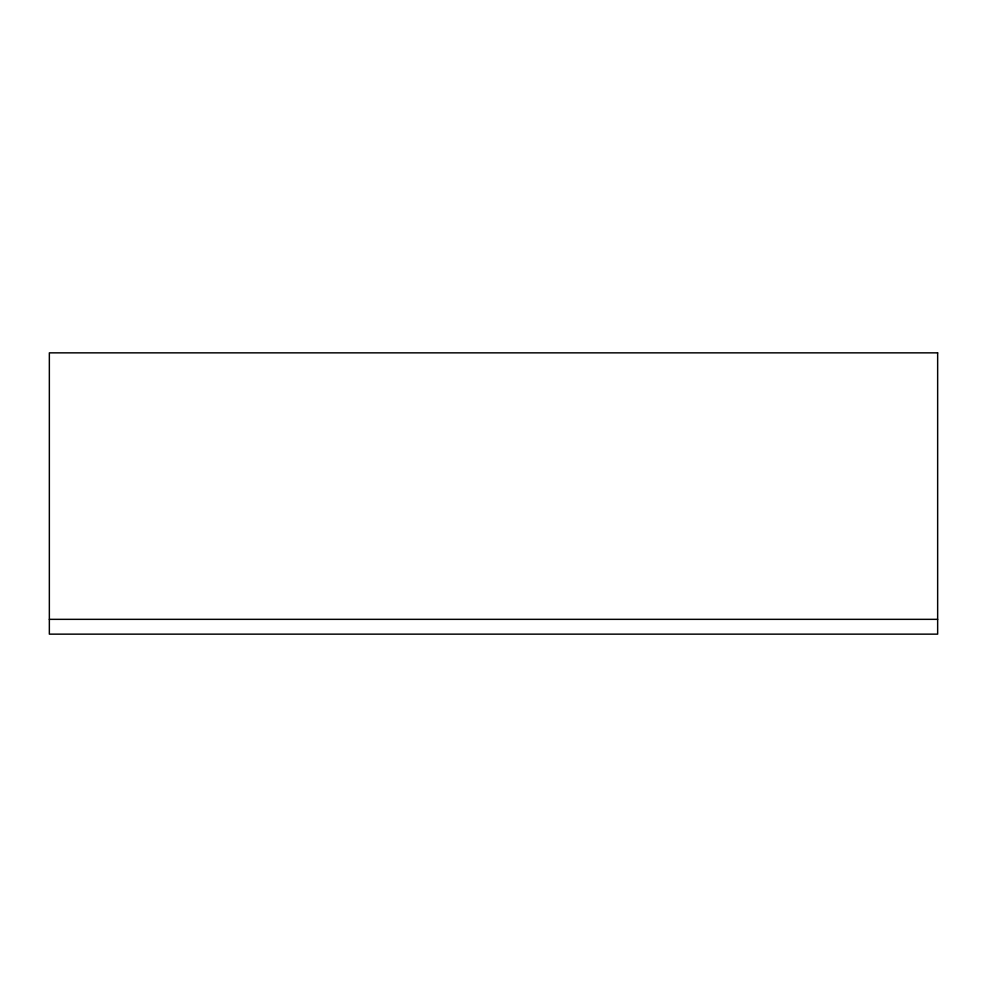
<?xml version="1.0" encoding="UTF-8"?>
<svg xmlns="http://www.w3.org/2000/svg" width="987" height="987" viewBox="0 0 987 987"><rect width="100%" height="100%" fill="white"/><g stroke="black" fill="none" stroke-linecap="round" stroke-linejoin="round"><path stroke-width="1.48" d="M49.35 619.342L937.65 619.342M937.65 352.852L49.35 352.852L49.35 634.147L937.65 634.147L937.65 352.852"/></g></svg>
